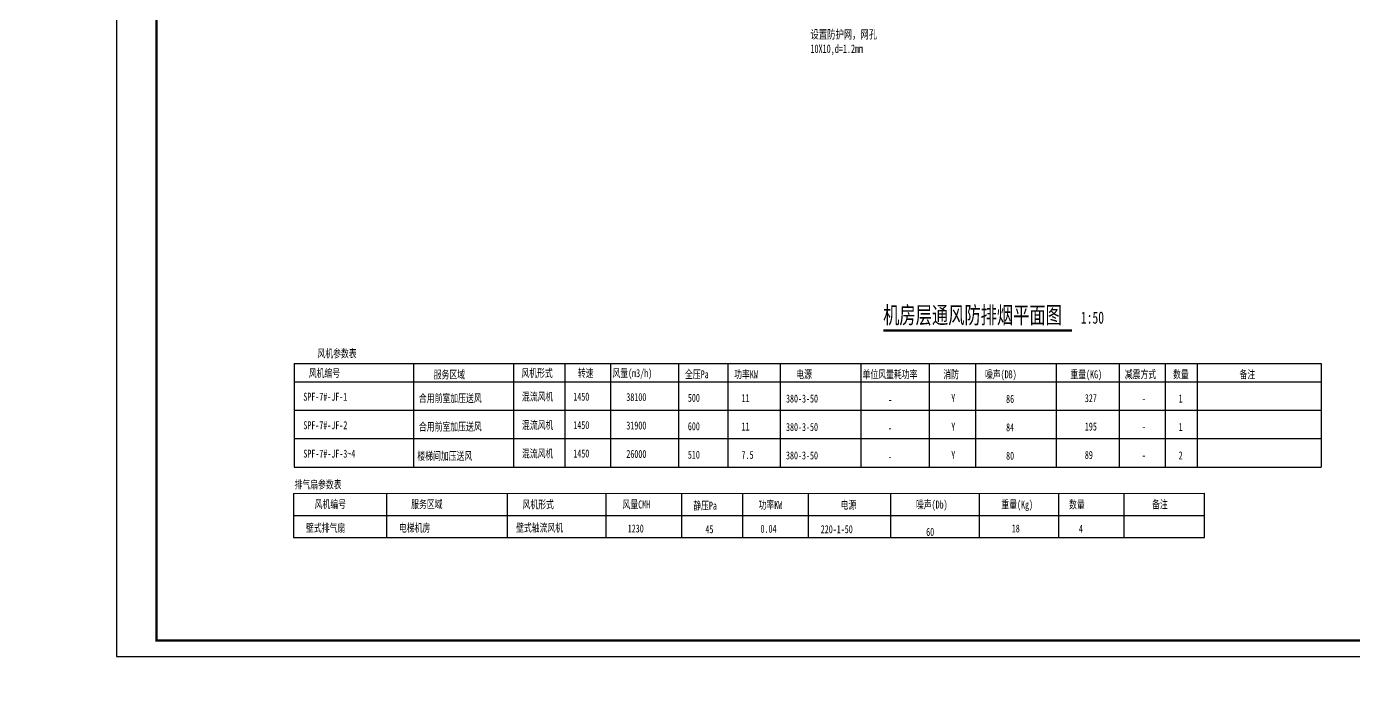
# Model space of a CAD drawing. Extents: x 3076 to 2381076, y 96010 to 1796010.
# Drawn here: x 370946 to 412408, y 864356 to 884762 of the extents above; entities that cross this region are included whole.
import ezdxf

# ---------------------------------------------------------------- set-up
doc = ezdxf.new("R2010")
doc.units = 0
doc.header["$LTSCALE"] = 1000
doc.layers.get('0').update_dxf_attribs({"linetype": 'CONTINUOUS'})
for name, color, linetype in [('C-SHET-SHET', 7, 'CONTINUOUS'), ('DIM_SYMB', 3, 'CONTINUOUS'), ('H-DIMS', 7, 'CONTINUOUS')]:
    doc.layers.add(name, color=color, linetype=linetype)
doc.layers.add('内框', color=8, linetype='CONTINUOUS', plot=False)
doc.styles.add('TH-STYLE1', font='', dxfattribs={"width": 0.7})
doc.styles.add('黑体', font='simhei.ttf')
doc.styles.get('TH-STYLE1').set_extended_font_data('SimSun')

# ---------------------------------------------------------------- blocks, each defined once
blk = doc.blocks.new('THAPE_A0L_inner')
at = {"layer": '内框'}
blk.add_lwpolyline([(0, 0), (1189, 0), (1189, 841), (0, 841)], close=True, dxfattribs=at)
at = {"layer": '内框', "const_width": 1.4}
blk.add_lwpolyline([(25, 831), (25, 10), (1179, 10), (1179, 831)], close=True, dxfattribs=at)
at = {"layer": '内框', "style": '黑体', "width": 0.8}
blk.add_attdef('内框名称', (66.25, 846.96), '', height=9, dxfattribs=at)
blk = doc.blocks.new('201311_THAPE_A0L')
blk.add_lwpolyline([(0, 0), (1189, 0), (1189, 841), (0, 841)], close=True)
at = {"const_width": 1.4}
blk.add_lwpolyline([(25, 831), (25, 10), (1179, 10), (1179, 831)], close=True, dxfattribs=at)

msp = doc.modelspace()

# ---------------------------------------------------------------- linework, layer by layer
at = {"layer": 'DIM_SYMB', "const_width": 70}
msp.add_lwpolyline([(397713, 875259), (403611, 875259)], dxfattribs=at)
at = {"layer": 'H-DIMS'}
for p, q in [((379304.6, 874229.2), (411401.7, 874231.4)), ((379304.6, 874229.2), (379305, 870993.6)), ((383037.5, 874231.6), (383037.9, 870993.6)), ((386164.7, 874234.1), (386165.1, 870996)), ((386164.7, 874231.6), (386165.1, 870993.6)), ((387767, 874234.1), (387767.4, 870996)), ((389193.1, 874233.9), (389193.5, 870996)), ((391317.5, 874233.9), (391317.9, 870996)), ((392856.7, 874233.2), (392857.1, 870996)), ((394497.8, 874232.9), (394498.2, 870996)), ((397017.7, 874232.9), (397018.1, 870995.9)), ((399145.3, 874232.2), (399145.7, 870995.9)), ((400595.4, 874232.2), (400595.8, 870995.9)), ((403115.3, 874232.2), (403115.7, 870995.9)), ((405089.6, 874234.4), (405090, 870995.9)), ((406520.3, 874234.4), (406520.7, 870995.8)), ((407523.5, 874229.7), (407523.9, 870995.8)), ((411401.7, 874231.4), (411401.3, 870995.8)), ((379304.7, 873660.5), (411401.6, 873662.7)), ((379304.8, 872771.5), (411401.4, 872773.7)), ((379304.8, 871882.6), (411401.4, 871884.8)), ((379304.8, 870993.6), (411401.4, 870995.8)), ((379287.2, 870172.4), (407756.5, 870176.7)), ((379287.2, 870172.4), (379287.4, 868788.7)), ((382192.4, 870172.8), (382192.6, 868789.1)), ((385959.9, 870173.4), (385960.2, 868789.7)), ((389042.1, 870173.9), (389042.4, 868790.1)), ((391406.5, 870174.3), (391406.8, 868790.5)), ((393317.9, 870174.5), (393318.2, 868790.8)), ((395369.8, 870174.8), (395370, 868791.1)), ((397939.9, 870175.2), (397940.2, 868791.5)), ((400717.4, 870175.7), (400717.7, 868791.9)), ((403191.9, 870176), (403192.2, 868792.3)), ((405229.4, 870176.4), (405229.7, 868792.6)), ((407756.4, 868792.9), (407756.5, 870176.7)), ((379287.2, 869480.5), (407756.5, 869484.8)), ((379287.3, 869480.5), (407756.5, 869484.8)), ((379287.3, 868788.7), (407756.6, 868792.9))]:
    msp.add_line(p, q, dxfattribs=at)
at = {"layer": '内框', "const_width": 0.1}
msp.add_lwpolyline([(371503.9, 911272.4), (437601, 911272.4), (437601, 813688.7), (373058.5, 813688.7), (373058.5, 774121.3), (437664.1, 774121.3), (437664.1, 670351.4), (370946.1, 670351.4), (370946.1, 911272.4), (371503.9, 911272.4)], dxfattribs=at)

# ---------------------------------------------------------------- block references
at = {"layer": 'C-SHET-SHET', "xscale": 50, "yscale": 50, "zscale": 50}
msp.add_blockref('201311_THAPE_A0L', (373753.9, 865074.9), dxfattribs=at)
at = {"layer": '内框', "xscale": 50, "yscale": 50, "zscale": 50}
msp.add_blockref('THAPE_A0L_inner', (373753.9, 865074.9), dxfattribs=at)

# ---------------------------------------------------------------- texts
at = {"layer": 'DIM_SYMB', "color": 7, "style": 'TH-STYLE1', "width": 0.7}
for s, height, p in [('机房层通风防排烟平面图', 531.646, (397713, 875478.8)), ('1:50', 379.75, (403891, 875475.8))]:
    msp.add_text(s, height=height, dxfattribs=at).set_placement(p)
at = {"layer": 'H-DIMS', "color": 7, "style": 'TH-STYLE1', "width": 0.7}
for s, height, p in [('设置防护网，网孔', 265.82, (395440.8, 884385.2)), ('10X10,d=1.2mm', 265.823, (395440.8, 883935.1))]:
    msp.add_text(s, height=height, dxfattribs=at).set_placement(p)
for s, p in [('风机参数表', (380035.2, 874417.4)), ('风机编号', (379764.7, 873801.7)), ('服务区域', (383668.3, 873759.3)), ('风机形式', (386408.4, 873805)), ('转速', (388172.5, 873805)), ('SPF-7#-JF-1', (379594, 873066.9)), ('合用前室加压送风', (383207.5, 873020.1)), ('混流风机', (386425.8, 873070.2)), ('1450', (388031.1, 873070.2)), ('SPF-7#-JF-2', (379594, 872177.9)), ('合用前室加压送风', (383207.5, 872131.1)), ('混流风机', (386425.8, 872181.2)), ('1450', (388031.1, 872181.2)), ('SPF-7#-JF-3~4', (379594.3, 871289)), ('混流风机', (386425.8, 871292.3)), ('1450', (388031.2, 871292.3)), ('楼梯间加压送风', (383156.9, 871216.7))]:
    msp.add_text(s, height=250, rotation=360, dxfattribs=at).set_placement(p)
at = {"layer": 'H-DIMS', "style": 'TH-STYLE1', "width": 0.7}
for s, p in [('风量(m3/h)', (389255, 873804.8)), ('全压Pa', (391519.5, 873768.7)), ('功率KW', (393055.6, 873767.7)), ('电源', (394995.8, 873767.7)), ('单位风量耗功率', (397068.8, 873767.7)), ('消防', (399593.1, 873767)), ('噪声(DB)', (400894.3, 873767)), ('重量(KG)', (403563.1, 873767)), ('减震方式', (405264.3, 873769.1)), ('数量', (406770.5, 873764.5)), ('备注', (408848.4, 873764.5)), ('38100', (389687.7, 873057.7)), ('500', (391610.6, 873033.9)), ('11', (393288.4, 873025.4)), ('380-3-50', (394676.9, 873010.6)), ('Y', (399840.3, 873024.7)), ('86', (401553.7, 873001.1)), ('327', (404014.7, 873024.7)), ('1', (406946.1, 873011.6)), ('-', (397864.6, 872980.1)), ('-', (405791.5, 873016.3)), ('31900', (389687.7, 872168.7)), ('600', (391610.6, 872145)), ('11', (393288.4, 872136.5)), ('380-3-50', (394676.9, 872121.6)), ('Y', (399840.3, 872135.7)), ('84', (401553.7, 872112.2)), ('195', (404014.7, 872135.7)), ('1', (406946.1, 872122.7)), ('-', (397864.5, 872091.1)), ('-', (405791.5, 872127.3)), ('26000', (389687.7, 871280.1)), ('510', (391610.6, 871256.3)), ('7.5', (393288.4, 871247.8)), ('380-3-50', (394676.9, 871232.9)), ('-', (397864.5, 871202.5)), ('Y', (399840.3, 871247.1)), ('80', (401553.7, 871223.5)), ('89', (404014.7, 871247.1)), ('-', (405791.5, 871238.7)), ('2', (406946.1, 871234)), ('排气扇参数表', (379318.4, 870322.9)), ('风机编号', (379947, 869707.2)), ('服务区域', (382963.4, 869707.7)), ('风机形式', (386443.3, 869700.7)), ('风量CMH', (389569.4, 869700.3)), ('静压Pa', (391778.1, 869664.5)), ('功率KW', (393818.7, 869687.9)), ('电源', (396384, 869687.9)), ('噪声(Db)', (398736.9, 869698.1)), ('重量(Kg)', (401405.7, 869698.1)), ('数量', (403520.3, 869697.6)), ('备注', (406115, 869704.8)), ('壁式排气扇', (379678.2, 868968.5)), ('电梯机房', (382583.4, 868969.1)), ('壁式轴流风机', (386243.2, 868972.8)), ('1230', (389731.5, 868949.3)), ('45', (392158.4, 868925.9)), ('0.04', (393881.2, 868941.8)), ('220-1-50', (395762, 868926.9)), ('60', (399056.5, 868843.6)), ('18', (401731.8, 868952)), ('4', (403829.2, 868941))]:
    msp.add_text(s, height=250, rotation=360, dxfattribs=at).set_placement(p)

doc.saveas('drawing.dxf')
